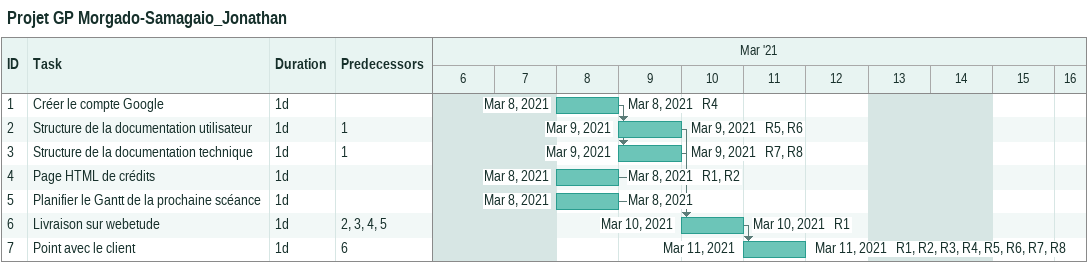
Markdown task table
Projet GP Morgado-Samagaio_Jonathan

| ID | Task | Duration | Start | Finish | Predecessors | Resources |
|---|---|---|---|---|---|---|
| 1 | Créer le compte Google | 1d | 2021-03-08 | 2021-03-08 |  | R4 |
| 2 | Structure de la documentation utilisateur | 1d | 2021-03-09 | 2021-03-09 | 1 | R5, R6 |
| 3 | Structure de la documentation technique | 1d | 2021-03-09 | 2021-03-09 | 1 | R7, R8 |
| 4 | Page HTML de crédits | 1d | 2021-03-08 | 2021-03-08 |  | R1, R2 |
| 5 | Planifier le Gantt de la prochaine scéance | 1d | 2021-03-08 | 2021-03-08 |  |  |
| 6 | Livraison sur webetude | 1d | 2021-03-10 | 2021-03-10 | 2, 3, 4, 5 | R1 |
| 7 | Point avec le client | 1d | 2021-03-11 | 2021-03-11 | 6 | R1, R2, R3, R4, R5, R6, R7, R8 |
